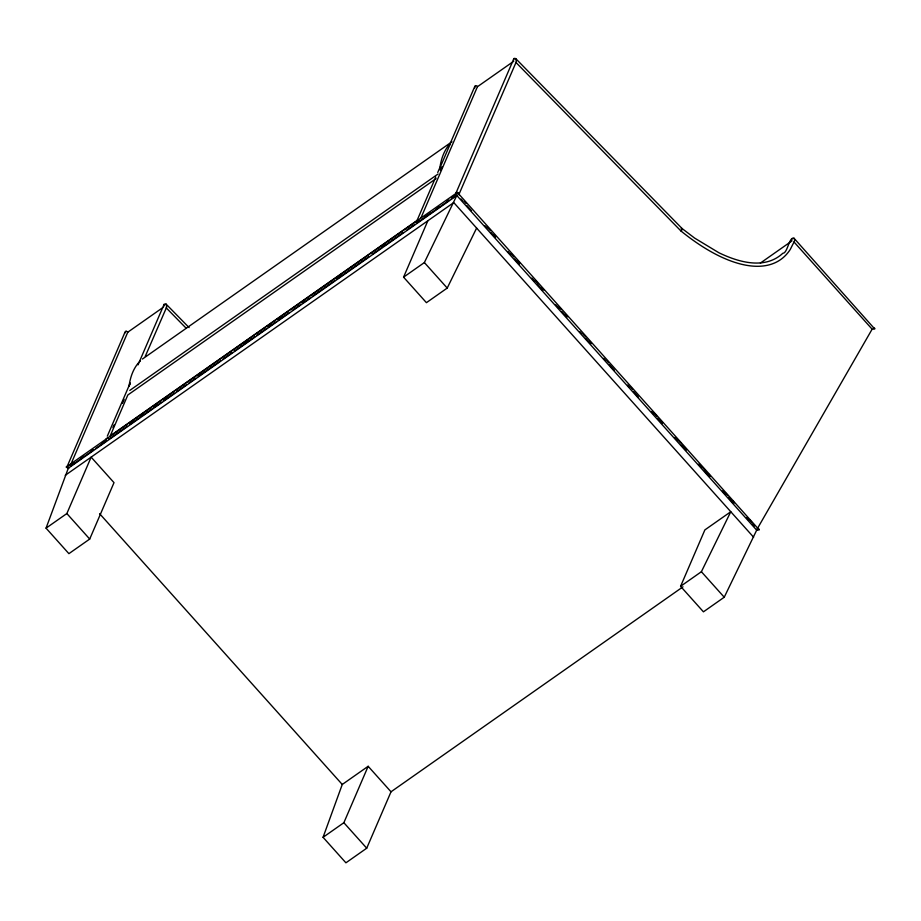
<?xml version="1.0" encoding="UTF-8"?>
<svg xmlns="http://www.w3.org/2000/svg" width="921" height="921" viewBox="0 0 921 921"><rect width="100%" height="100%" fill="white"/><g stroke="black" fill="none" stroke-linecap="round" stroke-linejoin="round"><path stroke-width="1.38" d="M124.991 332.884L126.039 330.95L127.777 332.205L70.675 464.771M513.504 60.13L514.206 58.368L515.714 58.587L682.162 228.604L694.664 238.113L718.852 252.734C739.609 262.761 765.247 269.565 782.838 253.275C787.605 253.459 789.124 236.248 793.994 238.205L874.777 329.016L872.199 329.246L794.017 241.993L794.742 240.208L793.994 238.205M791.784 239.748L791.979 238.689M439.662 169.545L440.146 166.114A151.251 66.508 54.9 0 1 449.448 144.493L450.461 143.434L439.881 168.002M189.104 327.611L166.045 304.057L164.237 304.137L163.903 306.175M421.024 217.724L477.435 86.724L476.859 85.86L475.351 85.641L474.718 87.979M46.05 528.147L66.853 513.55L91.144 457.138L114.008 482.65L89.705 539.061L68.902 553.659L46.05 528.147L68.292 468.248L456.804 195.505L457.38 192.431L759.249 529.92L756.682 530.162L456.804 195.505L424.374 262.566L403.571 277.163L426.423 302.675L447.226 288.066L476.618 228.086M323.064 837.304L342.255 784.473L368.158 766.295L391.022 791.795L366.719 848.206L345.916 862.816L323.064 837.304L343.867 822.706L368.158 766.295M67.221 466.337L125.152 331.825M107.32 436.174L130.252 382.929M138.035 364.854L164.007 304.552M130.183 383.62L129.067 386.198L129.331 384.31A151.251 66.508 54.9 0 1 138.634 362.69L140.464 360.779M122.447 403.375L124.151 399.415M112.915 427.574L114.054 424.926M145.253 356.358L166.689 307.084L166.045 304.057M416.891 220.867L435.76 177.051M437.74 172.469L439.398 168.601M449.402 145.368L474.822 86.355M440.457 170.535L442.126 166.655M403.571 277.163L427.862 220.752M455.745 193.594L513.676 59.082M459.049 194.17L516.359 61.615L515.714 58.587M680.584 586.32L704.876 529.909L730.779 511.731L701.388 571.722L680.584 586.32L703.437 611.832L724.24 597.222L756.682 530.162M794.017 241.993L790.287 249.395A176.337 77.537 54.9 0 1 680.941 230.975L515.829 62.329M757.223 528.896L872.129 329.177M457.38 192.431L66.231 467.097L68.292 468.248M127.777 332.205L162.902 307.533M477.435 86.724L513.745 61.247M142.433 359.04L451.969 141.742M129.803 390.412L438.074 174M436.105 178.582L127.835 394.994L110.209 435.921L417.294 220.338M130.195 423.683L133.729 421.208M140.786 416.246L143.146 414.588M153.738 407.151L156.098 405.505M164.341 399.714L167.875 397.239M198.476 375.745L202.01 373.27M244.399 343.51L247.933 341.035M267.942 326.978L270.302 325.332M278.533 319.541L282.068 317.066M302.088 303.009L304.437 301.363M336.223 279.04L340.931 275.736M382.146 246.816L384.494 245.159M416.28 222.847L418.641 221.19M451.601 198.05L455.135 195.563M71.285 465.266L74.797 462.791M80.657 458.681L84.168 456.217M91.191 451.29L93.528 449.644M101.736 443.887L106.41 440.595M424.466 217.321L430.314 213.212M436.174 209.102L439.685 206.638M446.708 201.699L449.057 200.064M70.986 465.807L81.578 458.359M85.112 455.883L93.355 450.104M95.715 448.446L106.306 441.009M108.666 439.352L127.501 426.135M129.849 424.477L140.453 417.04M142.801 415.383L152.218 408.774M154.578 407.117L161.636 402.166M163.996 400.508L174.587 393.071M176.947 391.413L186.364 384.805M188.724 383.148L195.782 378.197M198.142 376.539L220.51 360.836M222.859 359.178L232.276 352.57M234.636 350.924L254.645 336.867M257.005 335.209L266.422 328.601M268.782 326.955L275.84 321.993M278.2 320.335L288.791 312.898M292.325 310.423L300.568 304.632M302.917 302.986L309.986 298.024M312.334 296.366L334.703 280.663M337.063 279.017L368.849 256.694M372.383 254.219L381.801 247.599M384.161 245.953L402.995 232.725M406.529 230.25L414.761 224.459M417.121 222.813L427.712 215.376M430.072 213.718L448.907 200.49M451.267 198.844L455.976 195.54M65.241 475.317L453.765 202.574L753.631 537.231M760.378 263.072L791.991 240.876M391.022 791.795L682.991 586.827M66.404 466.901L67.728 466.59M757.361 528.573L759.272 529.287M873.499 327.784L874.789 328.371M166.16 307.798L186.18 328.244M464.196 201.4L466.118 203.541M487.186 227.061L490.064 230.273M493.898 234.544L495.809 236.685M511.143 253.793L514.022 256.994M517.844 261.276L519.766 263.418M535.089 280.525L537.968 283.726M541.801 288.008L543.712 290.138M559.047 307.246L560.958 309.387M565.747 314.74L567.67 316.87M582.993 333.978L584.916 336.119M589.705 341.461L591.616 343.602M606.951 360.71L608.862 362.851M630.897 387.442L632.819 389.583M653.887 413.103L656.765 416.315M660.599 420.586L662.51 422.727M677.844 439.835L680.723 443.036M684.545 447.318L686.467 449.46M701.79 466.567L704.669 469.768M708.502 474.05L710.413 476.192M725.748 493.299L727.659 495.429M732.448 500.782L734.371 502.912M749.694 520.02L751.617 522.161M460.984 198.982L462.895 201.123M466.728 205.406L471.517 210.748M484.93 225.714L486.852 227.855M490.686 232.127L495.475 237.48M507.932 251.375L510.798 254.587M514.632 258.859L519.421 264.212M531.878 278.107L534.756 281.319M537.622 284.52L542.411 289.873M555.824 304.839L558.702 308.04M561.58 311.252L566.369 316.594M579.781 331.572L581.692 333.701M585.526 337.984L590.315 343.326M603.727 358.292L605.65 360.433M609.483 364.716L614.272 370.058M627.685 385.024L629.596 387.165M633.429 391.448L638.218 396.79M651.631 411.756L653.553 413.897M657.387 418.169L662.176 423.522M674.633 437.417L677.499 440.629M681.333 444.901L686.122 450.254M698.578 464.149L701.457 467.361M704.323 470.562L709.112 475.915M722.525 490.881L725.403 494.082M728.281 497.294L733.07 502.636M746.482 517.614L748.393 519.743M752.227 524.026L754.149 526.167M424.374 262.566L447.226 288.066M701.388 571.722L724.24 597.222M99.606 513.676L342.255 784.473M66.853 513.55L89.705 539.061M343.867 822.706L366.719 848.206M681.103 228.845A1.738 0.737 -48.3 0 1 682.3 229.007A1.738 0.737 -48.3 0 1 680.941 230.964M106.019 439.847A1.738 1.508 23.3 0 1 108.229 438.304M455.653 193.974A1.738 1.508 23.3 0 1 457.679 192.754A1.738 1.508 23.3 0 1 458.969 194.872M416.833 221.65A1.738 1.508 23.3 0 1 418.606 219.981M68.73 468.501A1.738 1.508 23.3 0 1 68.292 468.386M67.567 467.88A1.738 1.508 23.3 0 1 69.374 465.577"/></g></svg>
